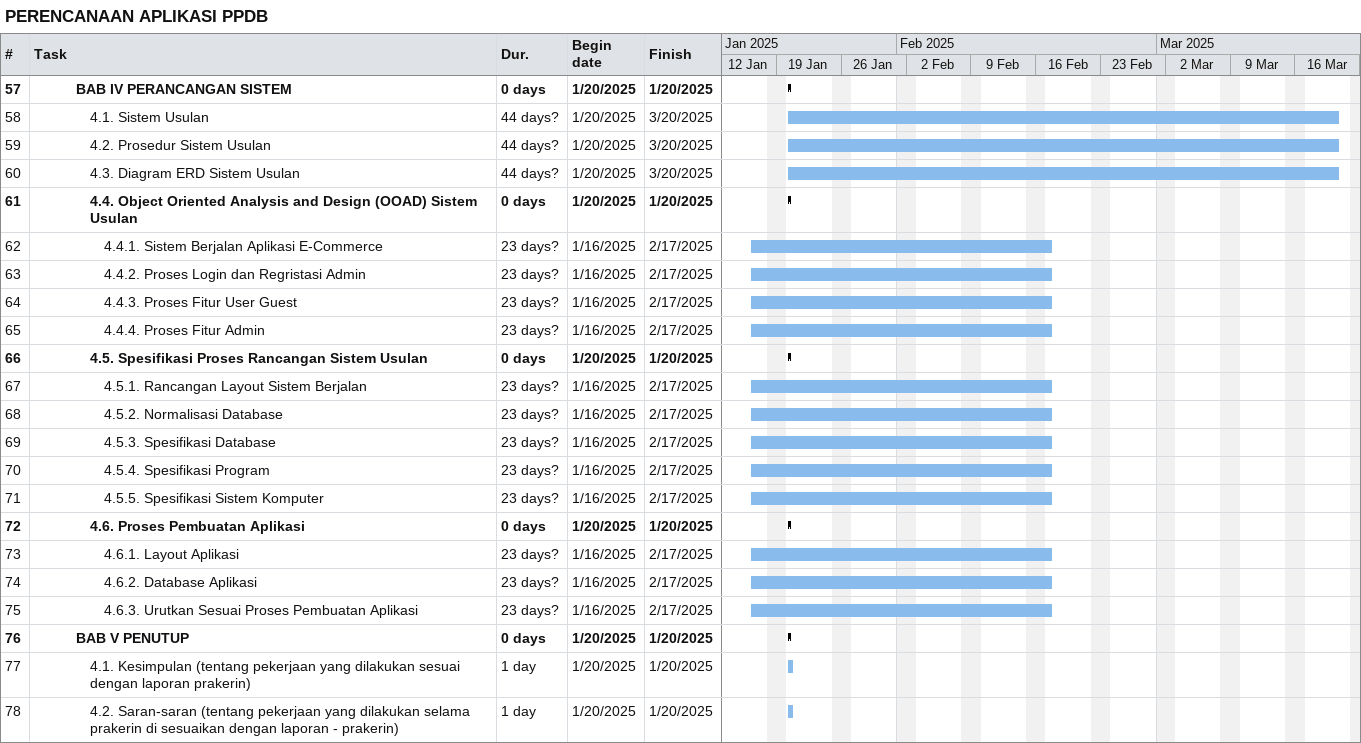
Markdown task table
PERENCANAAN APLIKASI PPDB

| ID | Level | Task | Duration | Start | Finish |
|---|---|---|---|---|---|
| 57 | 4 | **BAB IV PERANCANGAN SISTEM** | 0d | 2025-01-20 | 2025-01-20 |
| 58 | 5 | 4.1. Sistem Usulan | 44d? | 2025-01-20 | 2025-03-20 |
| 59 | 5 | 4.2. Prosedur Sistem Usulan | 44d? | 2025-01-20 | 2025-03-20 |
| 60 | 5 | 4.3. Diagram ERD Sistem Usulan | 44d? | 2025-01-20 | 2025-03-20 |
| 61 | 5 | **4.4. Object Oriented Analysis and Design (OOAD) Sistem Usulan** | 0d | 2025-01-20 | 2025-01-20 |
| 62 | 6 | 4.4.1. Sistem Berjalan Aplikasi E-Commerce | 23d? | 2025-01-16 | 2025-02-17 |
| 63 | 6 | 4.4.2. Proses Login dan Regristasi Admin | 23d? | 2025-01-16 | 2025-02-17 |
| 64 | 6 | 4.4.3. Proses Fitur User Guest | 23d? | 2025-01-16 | 2025-02-17 |
| 65 | 6 | 4.4.4. Proses Fitur Admin | 23d? | 2025-01-16 | 2025-02-17 |
| 66 | 5 | **4.5. Spesifikasi Proses Rancangan Sistem Usulan** | 0d | 2025-01-20 | 2025-01-20 |
| 67 | 6 | 4.5.1. Rancangan Layout Sistem Berjalan | 23d? | 2025-01-16 | 2025-02-17 |
| 68 | 6 | 4.5.2. Normalisasi Database | 23d? | 2025-01-16 | 2025-02-17 |
| 69 | 6 | 4.5.3. Spesifikasi Database | 23d? | 2025-01-16 | 2025-02-17 |
| 70 | 6 | 4.5.4. Spesifikasi Program | 23d? | 2025-01-16 | 2025-02-17 |
| 71 | 6 | 4.5.5. Spesifikasi Sistem Komputer | 23d? | 2025-01-16 | 2025-02-17 |
| 72 | 5 | **4.6. Proses Pembuatan Aplikasi** | 0d | 2025-01-20 | 2025-01-20 |
| 73 | 6 | 4.6.1. Layout Aplikasi | 23d? | 2025-01-16 | 2025-02-17 |
| 74 | 6 | 4.6.2. Database Aplikasi | 23d? | 2025-01-16 | 2025-02-17 |
| 75 | 6 | 4.6.3. Urutkan Sesuai Proses Pembuatan Aplikasi | 23d? | 2025-01-16 | 2025-02-17 |
| 76 | 4 | **BAB V PENUTUP** | 0d | 2025-01-20 | 2025-01-20 |
| 77 | 5 | 4.1. Kesimpulan (tentang pekerjaan yang dilakukan sesuai dengan laporan prakerin) | 1d | 2025-01-20 | 2025-01-20 |
| 78 | 5 | 4.2. Saran-saran (tentang pekerjaan yang dilakukan selama prakerin di sesuaikan dengan laporan - prakerin) | 1d | 2025-01-20 | 2025-01-20 |
